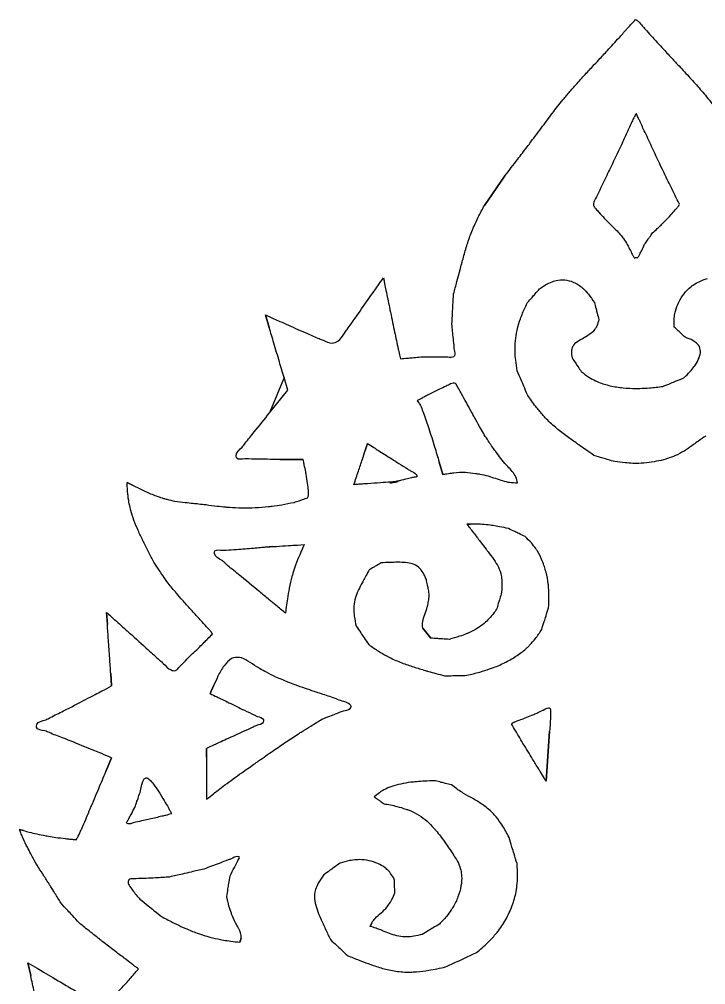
# Model space of a CAD drawing. Extents: x 0 to 195, y 4 to 248.
# Drawn here: x 43 to 103.7, y 163 to 248.5 of the extents above; entities that cross this region are included whole.
import ezdxf

# ---------------------------------------------------------------- set-up
doc = ezdxf.new("R2010")
doc.units = 0
doc.layers.add('layer_1', color=7, linetype='CONTINUOUS')

msp = doc.modelspace()

# ---------------------------------------------------------------- linework, layer by layer
at = {"layer": 'layer_1', "color": 1}
for points in [[(84.16096, 231.996306), (85.976665, 234.619045)], [(97.579421, 227.401734), (97.579481, 227.401703)], [(65.122376, 221.203453), (64.794357, 222.313064)], [(65.147112, 213.638202), (66.761057, 215.655662), (66.433425, 216.765272)], [(97.578651, 215.809128), (97.579348, 215.809196)], [(73.624018, 210.316517), (73.8261, 210.922629)], [(68.122864, 209.502661), (66.054962, 209.502661)], [(80.164885, 209.280888), (80.493098, 208.19505)], [(52.538789, 207.485517), (53.09363, 207.207938)], [(72.613869, 207.285944), (72.613869, 207.285944)], [(75.795828, 207.437458), (75.947469, 207.462491)], [(76.529166, 207.559573), (76.529166, 207.559623)], [(87.084407, 207.462542), (87.084407, 207.462542)], [(82.942863, 203.801058), (82.614393, 203.801058)], [(50.798844, 194.901931), (50.723028, 195.986483)], [(79.432245, 193.699391), (78.700075, 194.58315)], [(61.780153, 191.906495), (61.780153, 191.906495)], [(51.176983, 189.480403), (51.101485, 190.56463)], [(60.189269, 189.482037), (59.886245, 188.800295)], [(89.925326, 185.479324), (89.622307, 181.034765)], [(59.583155, 183.951701), (59.583155, 183.1685)], [(50.672584, 181.915151), (51.176983, 183.125642)], [(54.871966, 180.782246), (54.871966, 180.782246)], [(43.006454, 176.770878), (43.384914, 176.669995)], [(74.066252, 168.193185), (74.192704, 168.521395)], [(62.522059, 166.804319), (62.648512, 167.157847)], [(44.015249, 163.834215), (43.76305, 164.969205)]]:
    msp.add_lwpolyline(points, close=True, dxfattribs=at)
for points in [[(67.613639, 201.944578), (68.21975, 201.982771)], [(66.628804, 196.477431), (66.552988, 195.921885)]]:
    msp.add_lwpolyline(points, dxfattribs=at)
for points, knots in [([(95.055039, 245.71495), (95.397502, 246.089505), (95.956038, 246.700382), (96.584871, 247.40464), (96.972216, 247.831935), (97.203802, 248.118531), (97.408172, 248.284982), (97.542392, 248.494982), (97.643337, 248.401169), (97.728719, 248.342235), (97.9015, 248.171969), (98.114989, 247.913534), (98.475877, 247.511499), (98.73361, 247.218645), (98.898963, 247.030761)], [0, 0, 0, 0, 1.524158, 2.485813, 2.820664, 3.27171, 3.535694, 3.726313, 3.781068, 3.907765, 4.050871, 4.498738, 4.918381, 5.669493, 5.669493, 5.669493, 5.669493]), ([(98.898963, 247.030761), (99.270554, 246.625912), (99.910985, 245.928161), (100.658354, 245.120777), (101.360749, 244.364648), (102.105834, 243.569544), (103.047625, 242.534559), (103.738088, 241.727438), (104.349794, 240.965723), (104.979642, 240.164776), (105.501631, 239.462566), (105.802702, 239.057548)], [0, 0, 0, 0, 1.648587, 2.841312, 3.300578, 4.744682, 6.110241, 7.498381, 7.930136, 9.041004, 10.554913, 10.554913, 10.554913, 10.554913]), ([(92.987141, 243.495665), (93.242479, 243.769638), (93.676544, 244.235383), (94.365844, 244.975145), (94.799785, 245.440952), (95.055039, 245.71495)], [0, 0, 0, 0, 1.123535, 1.909969, 3.033386, 3.033386, 3.033386, 3.033386]), ([(85.976665, 234.619045), (86.354923, 235.109571), (87.014001, 235.964265), (87.776799, 236.966277), (88.513837, 237.938797), (89.291464, 238.981067), (90.265671, 240.274154), (90.990932, 241.202738), (91.615747, 241.952285), (92.195226, 242.632854), (92.705413, 243.188715), (92.987141, 243.495665)], [0, 0, 0, 0, 1.858291, 3.237886, 3.777945, 5.519051, 7.139004, 8.635086, 9.052927, 10.066418, 11.316222, 11.316222, 11.316222, 11.316222]), ([(100.055856, 234.875478), (99.690246, 235.649101), (99.103162, 236.891354), (98.449031, 238.312168), (98.090045, 239.074395), (97.897201, 239.538834), (97.738214, 239.775627), (97.616756, 240.191227), (97.516125, 240.006276), (97.419841, 239.855273), (97.347464, 239.695959), (97.302931, 239.597936)], [0, 0, 0, 0, 2.572445, 4.130734, 4.654663, 5.149635, 5.526899, 5.791961, 5.860561, 6.058193, 6.374271, 6.374271, 6.374271, 6.374271]), ([(97.302931, 239.597936), (97.240739, 239.461704), (97.101849, 239.157464), (96.806277, 238.509307), (96.572867, 237.997396), (96.416079, 237.653529)], [0, 0, 0, 0, 0.449268, 1.003333, 2.137107, 2.137107, 2.137107, 2.137107]), ([(96.416079, 237.653529), (96.04934, 236.880973), (95.462065, 235.643841), (94.799134, 234.259284), (94.33151, 233.307715), (94.060012, 232.712897), (93.724247, 232.105834), (93.904225, 231.833482), (94.08586, 231.627012), (94.353048, 231.319226), (94.596394, 231.052804), (94.749249, 230.885454)], [0, 0, 0, 0, 2.563424, 4.104932, 4.619825, 5.720462, 6.179626, 6.478703, 6.611431, 7.01448, 7.695298, 7.695298, 7.695298, 7.695298]), ([(101.419661, 232.097751), (101.251248, 232.440676), (100.964949, 233.023639), (100.510347, 233.949548), (100.224185, 234.532544), (100.055856, 234.875478)], [0, 0, 0, 0, 1.146145, 1.948414, 3.094468, 3.094468, 3.094468, 3.094468]), ([(81.437668, 224.179176), (81.535005, 224.537476), (81.707813, 225.17358), (81.908786, 225.92191), (82.114921, 226.692141), (82.346412, 227.56841), (82.682985, 228.709065), (82.988961, 229.571505), (83.312021, 230.319064), (83.647987, 231.050865), (83.975369, 231.654251), (84.16096, 231.996306)], [0, 0, 0, 0, 1.113857, 1.977477, 2.324535, 3.505884, 4.696294, 5.891965, 6.247618, 7.139306, 8.306434, 8.306434, 8.306434, 8.306434]), ([(99.045642, 229.57222), (99.182682, 229.695754), (99.435009, 229.923212), (99.726104, 230.204778), (100.050681, 230.52441), (100.415651, 230.902147), (100.84257, 231.366954), (101.132846, 231.686141), (101.296683, 231.894836), (101.382902, 231.986154), (101.410831, 232.070942), (101.419661, 232.097751)], [0, 0, 0, 0, 0.55346, 1.019064, 1.214778, 1.920118, 2.594022, 3.109755, 3.210844, 3.392681, 3.476757, 3.476757, 3.476757, 3.476757]), ([(94.749249, 230.885454), (94.86776, 230.766961), (95.069206, 230.565544), (95.389088, 230.245685), (95.590456, 230.044315), (95.708895, 229.925876)], [0, 0, 0, 0, 0.502761, 0.854601, 1.357096, 1.357096, 1.357096, 1.357096]), ([(95.708895, 229.925876), (95.837299, 229.802102), (96.069807, 229.577979), (96.309756, 229.279424), (96.558126, 228.946658), (96.800361, 228.54045), (97.066538, 228.03724), (97.2328, 227.699687), (97.335987, 227.511939), (97.383345, 227.427628), (97.426263, 227.361262), (97.447937, 227.327746)], [0, 0, 0, 0, 0.534467, 0.967788, 1.147009, 1.780051, 2.382957, 2.855417, 2.908347, 3.02568, 3.145393, 3.145393, 3.145393, 3.145393]), ([(98.33852, 228.562071), (98.425827, 228.686787), (98.574244, 228.8988), (98.809951, 229.235517), (98.958351, 229.447517), (99.045642, 229.57222)], [0, 0, 0, 0, 0.456717, 0.776398, 1.233055, 1.233055, 1.233055, 1.233055]), ([(97.579481, 227.401703), (97.617592, 227.385692), (97.691472, 227.354656), (97.795348, 227.453695), (97.852335, 227.566069), (97.953994, 227.758875), (98.115281, 228.085613), (98.252862, 228.379252), (98.33852, 228.562071)], [0, 0, 0, 0, 0.113364, 0.219761, 0.379436, 0.502915, 0.869823, 1.475102, 1.475102, 1.475102, 1.475102]), ([(97.447937, 227.327746), (97.478789, 227.345093), (97.521008, 227.36883), (97.564789, 227.393578), (97.577801, 227.40083), (97.579421, 227.401734)], [0, 0, 0, 0, 0.106183, 0.145305, 0.150872, 0.150872, 0.150872, 0.150872]), ([(73.872416, 223.674871), (74.04059, 223.91148), (74.326476, 224.313703), (74.780411, 224.952563), (75.066148, 225.354832), (75.234223, 225.591453)], [0, 0, 0, 0, 0.870861, 1.480413, 2.351129, 2.351129, 2.351129, 2.351129]), ([(75.234223, 225.591453), (75.255665, 225.472751), (75.313854, 225.150624), (75.401925, 224.722612), (75.568475, 223.898828), (75.820555, 222.682492), (76.157057, 221.077181), (76.406361, 219.885352), (76.578803, 219.113369), (76.651064, 218.757225), (76.724883, 218.506135), (76.747349, 218.42972)], [0, 0, 0, 0, 0.361862, 0.981994, 1.310839, 2.883243, 4.708469, 6.231609, 6.535738, 7.081799, 7.320685, 7.320685, 7.320685, 7.320685]), ([(89.041779, 224.622621), (89.267521, 224.7783), (89.656799, 225.046758), (90.168188, 225.2545), (90.676198, 225.412069), (91.282077, 225.446817), (92.054596, 225.249711), (92.593059, 224.928567), (93.017349, 224.5411), (93.436211, 224.100228), (93.723396, 223.664017), (93.890373, 223.410392)], [0, 0, 0, 0, 0.820022, 1.414073, 1.646363, 2.415101, 3.193979, 4.009522, 4.263194, 4.917624, 5.826677, 5.826677, 5.826677, 5.826677]), ([(100.964886, 221.238779), (100.949805, 221.458472), (100.922367, 221.858193), (100.994158, 222.330095), (101.105212, 222.850421), (101.349583, 223.455088), (101.803119, 224.186962), (102.259287, 224.682575), (102.72708, 225.015612), (103.199108, 225.301672), (103.643317, 225.448728), (103.894124, 225.531757)], [0, 0, 0, 0, 0.658524, 1.198158, 1.424181, 2.25469, 3.135294, 4.001157, 4.248332, 4.857424, 5.647301, 5.647301, 5.647301, 5.647301]), ([(81.286349, 221.506001), (81.305074, 221.835987), (81.33691, 222.396987), (81.38735, 223.288045), (81.419031, 223.849119), (81.437668, 224.179176)], [0, 0, 0, 0, 0.991551, 1.685705, 2.677454, 2.677454, 2.677454, 2.677454]), ([(87.981063, 223.410392), (88.112049, 223.560045), (88.334717, 223.814447), (88.688289, 224.218523), (88.91086, 224.472959), (89.041779, 224.622621)], [0, 0, 0, 0, 0.596642, 1.014252, 1.610781, 1.610781, 1.610781, 1.610781]), ([(64.794357, 222.313064), (65.043438, 222.20096), (65.46687, 222.010386), (66.139416, 221.707944), (67.125709, 221.262735), (68.281556, 220.753362), (69.309837, 220.302858), (70.028344, 220.018906), (70.58075, 219.718336), (71.360699, 220.002118), (71.676176, 220.570344), (72.180212, 221.248137), (72.87482, 222.245315), (73.489913, 223.126744), (73.872416, 223.674871)], [0, 0, 0, 0, 0.819428, 1.393006, 2.212374, 4.064969, 5.188415, 5.56655, 6.403622, 6.945243, 7.859804, 8.271395, 9.491388, 11.497705, 11.497705, 11.497705, 11.497705]), ([(87.071862, 217.349506), (87.018369, 217.668654), (86.92485, 218.226598), (86.880829, 218.886709), (86.860703, 219.537851), (86.913109, 220.249905), (87.083554, 221.136965), (87.276268, 221.778957), (87.475515, 222.307008), (87.672207, 222.793512), (87.870819, 223.1902), (87.981063, 223.410392)], [0, 0, 0, 0, 0.970155, 1.696051, 1.982392, 2.924376, 3.829642, 4.688221, 4.930983, 5.522879, 6.261314, 6.261314, 6.261314, 6.261314]), ([(93.890373, 223.410392), (93.940269, 223.223308), (94.02509, 222.90527), (94.159811, 222.400163), (94.244638, 222.082142), (94.294535, 221.895073)], [0, 0, 0, 0, 0.58087, 0.987464, 1.568291, 1.568291, 1.568291, 1.568291]), ([(78.361358, 218.581036), (78.809443, 218.594869), (79.526336, 218.617001), (80.3342, 218.605639), (80.879952, 218.618748), (81.241321, 218.50043), (81.654387, 218.76179), (81.50595, 219.139619), (81.481243, 219.623655), (81.388042, 220.396827), (81.325651, 221.077331), (81.286349, 221.506001)], [0, 0, 0, 0, 1.345036, 2.151924, 2.420944, 2.986308, 3.218808, 3.706785, 3.955625, 4.716894, 6.012723, 6.012723, 6.012723, 6.012723]), ([(94.294535, 221.895073), (94.241622, 221.696418), (94.14837, 221.346322), (93.904195, 220.993671), (93.604488, 220.653829), (93.134807, 220.37175), (92.546711, 220.055825), (92.114605, 219.761286), (91.928859, 219.410272), (91.820821, 219.032693), (91.883484, 218.704937), (91.920519, 218.511231)], [0, 0, 0, 0, 0.611743, 1.078097, 1.269474, 1.969173, 2.687199, 3.306715, 3.468726, 3.871959, 4.454642, 4.454642, 4.454642, 4.454642]), ([(66.433425, 216.765272), (66.295792, 217.231008), (65.996247, 218.244638), (65.559294, 219.724051), (65.259925, 220.737713), (65.122376, 221.203453)], [0, 0, 0, 0, 1.456941, 3.170892, 4.627775, 4.627775, 4.627775, 4.627775]), ([(101.924588, 220.329572), (101.806058, 220.441815), (101.604573, 220.632612), (101.284672, 220.935681), (101.083319, 221.126526), (100.964886, 221.238779)], [0, 0, 0, 0, 0.489724, 0.832465, 1.322001, 1.322001, 1.322001, 1.322001]), ([(101.823584, 216.743388), (102.005009, 216.922141), (102.319544, 217.232043), (102.640489, 217.634692), (102.928607, 218.032148), (103.171882, 218.47902), (103.326423, 219.082824), (103.202209, 219.539163), (102.925282, 219.824074), (102.547863, 220.105559), (102.161255, 220.244511), (101.924588, 220.329572)], [0, 0, 0, 0, 0.763345, 1.323405, 1.541954, 2.236069, 2.838631, 3.376781, 3.549525, 4.024554, 4.77434, 4.77434, 4.77434, 4.77434]), ([(76.747349, 218.42972), (76.946603, 218.448357), (77.285342, 218.48004), (77.823345, 218.530479), (78.162091, 218.562311), (78.361358, 218.581036)], [0, 0, 0, 0, 0.600371, 1.020653, 1.621087, 1.621087, 1.621087, 1.621087]), ([(91.920519, 218.511231), (92.020297, 218.361573), (92.189921, 218.107154), (92.459297, 217.703055), (92.628888, 217.448609), (92.728648, 217.298934)], [0, 0, 0, 0, 0.53961, 0.917341, 1.456961, 1.456961, 1.456961, 1.456961]), ([(87.981063, 215.228008), (87.868818, 215.489929), (87.678002, 215.935191), (87.374935, 216.642357), (87.18411, 217.0876), (87.071862, 217.349506)], [0, 0, 0, 0, 0.854878, 1.453279, 2.308117, 2.308117, 2.308117, 2.308117]), ([(92.728648, 217.298934), (92.946361, 217.127875), (93.345196, 216.814507), (93.883048, 216.537116), (94.506006, 216.253261), (95.317323, 216.020246), (96.427698, 215.831533), (97.195676, 215.809128), (97.577522, 215.809128), (97.577992, 215.809128), (97.578403, 215.809128), (97.578651, 215.809128)], [0, 0, 0, 0, 0.828648, 1.518025, 1.808233, 2.882206, 4.035889, 5.180757, 5.180935, 5.181426, 5.182168, 5.182168, 5.182168, 5.182168]), ([(82.563963, 214.559087), (82.423052, 214.810701), (82.197588, 215.213295), (81.949125, 215.674156), (81.770672, 215.973364), (81.681693, 216.248264), (81.299374, 216.311904), (81.04708, 216.126819), (80.649021, 215.949677), (80.070097, 215.66472), (79.553337, 215.419482), (79.230363, 215.266209)], [0, 0, 0, 0, 0.86668, 1.386731, 1.560094, 1.928253, 2.149097, 2.603777, 2.818398, 3.462255, 4.535341, 4.535341, 4.535341, 4.535341]), ([(99.954671, 215.985701), (100.18536, 216.079195), (100.577568, 216.238151), (101.200538, 216.490713), (101.592813, 216.6498), (101.823583, 216.743388)], [0, 0, 0, 0, 0.746745, 1.269583, 2.016661, 2.016661, 2.016661, 2.016661]), ([(97.579348, 215.809196), (97.579557, 215.809178), (97.579974, 215.809142), (97.580539, 215.80913), (97.692504, 215.808747), (98.092028, 215.808568), (98.886212, 215.844851), (99.563146, 215.934088), (99.954671, 215.985701)], [0, 0, 0, 0, 0.000629, 0.001256, 0.001695, 0.336547, 1.199806, 2.384031, 2.384031, 2.384031, 2.384031]), ([(79.230363, 215.266209), (79.105617, 215.197591), (78.893563, 215.080949), (78.556784, 214.895746), (78.344745, 214.77917), (78.220024, 214.710601)], [0, 0, 0, 0, 0.427117, 0.726051, 1.153033, 1.153033, 1.153033, 1.153033]), ([(78.220024, 214.710601), (78.294954, 214.619415), (78.491784, 214.379883), (78.630509, 213.988409), (78.918732, 213.272408), (79.267691, 212.17985), (79.72648, 210.73143), (80.027009, 209.737077), (80.164885, 209.280888)], [0, 0, 0, 0, 0.352127, 0.92499, 1.227442, 2.672237, 4.358654, 5.788188, 5.788188, 5.788188, 5.788188]), ([(83.725623, 212.437654), (83.582251, 212.699563), (83.338512, 213.144819), (82.951292, 213.851964), (82.70742, 214.297186), (82.563963, 214.559087)], [0, 0, 0, 0, 0.895751, 1.522812, 2.418664, 2.418664, 2.418664, 2.418664]), ([(93.83987, 209.874698), (93.599877, 210.045577), (93.161307, 210.357847), (92.639005, 210.727623), (92.05632, 211.139458), (91.349104, 211.637683), (90.4222, 212.359673), (89.735733, 212.991657), (89.171384, 213.625259), (88.625405, 214.281563), (88.21505, 214.884315), (87.981063, 215.228008)], [0, 0, 0, 0, 0.883837, 1.615149, 1.919832, 3.024471, 4.209972, 5.443331, 5.815559, 6.755158, 8.001722, 8.001722, 8.001722, 8.001722]), ([(66.054962, 209.502661), (65.484039, 209.520611), (64.570564, 209.54933), (63.513493, 209.547486), (62.857703, 209.607136), (62.253588, 209.427094), (62.130513, 210.15147), (62.659472, 210.481756), (63.156986, 211.180191), (63.992527, 212.176658), (64.703046, 213.076075), (65.147112, 213.638202)], [0, 0, 0, 0, 1.723492, 2.757584, 3.102281, 3.802328, 4.076822, 4.963213, 5.393799, 6.685503, 8.838242, 8.838242, 8.838242, 8.838242]), ([(87.084407, 207.462542), (87.047997, 207.635961), (86.929968, 208.19813), (86.115363, 208.953133), (85.496769, 209.759572), (84.903692, 210.5612), (84.359506, 211.347015), (83.952545, 212.047219), (83.725623, 212.437654)], [0, 0, 0, 0, 0.524116, 1.699019, 3.174445, 3.612604, 4.686926, 6.041011, 6.041011, 6.041011, 6.041011]), ([(103.742935, 211.591648), (103.530926, 211.441988), (103.170507, 211.187565), (102.598062, 210.783488), (102.237623, 210.529075), (102.025598, 210.379418)], [0, 0, 0, 0, 0.778532, 1.323516, 2.102081, 2.102081, 2.102081, 2.102081]), ([(72.613869, 207.285944), (72.746041, 207.682539), (72.995424, 208.430836), (73.332147, 209.441025), (73.536706, 210.054616), (73.624018, 210.316517)], [0, 0, 0, 0, 1.254118, 2.366277, 3.194491, 3.194491, 3.194491, 3.194491]), ([(73.8261, 210.922629), (74.013135, 210.804121), (74.331093, 210.602658), (74.836145, 210.282661), (75.575197, 209.815733), (76.43527, 209.264457), (77.193373, 208.798), (77.703707, 208.453244), (78.014724, 208.347821), (78.29853, 207.969803), (77.971612, 207.957705), (77.714742, 207.883584), (77.267471, 207.787319), (76.78802, 207.670421), (76.368305, 207.572104), (76.082196, 207.504729), (75.901898, 207.462375), (75.795828, 207.437458)], [0, 0, 0, 0, 0.664269, 1.129255, 1.793516, 3.288065, 4.184863, 4.483816, 5.103523, 5.276492, 5.564488, 5.711547, 6.152614, 6.887527, 7.214174, 7.442894, 7.76973, 7.76973, 7.76973, 7.76973]), ([(102.025598, 210.379418), (101.767981, 210.224034), (101.288886, 209.935064), (100.661907, 209.695867), (100.050894, 209.490277), (99.380005, 209.335922), (98.501486, 209.213403), (97.797544, 209.148519), (97.161103, 209.179173), (96.533852, 209.216957), (96.002767, 209.285475), (95.702274, 209.324243)], [0, 0, 0, 0, 0.900683, 1.675012, 2.006015, 2.834996, 3.733948, 4.668549, 4.947357, 5.644603, 6.553212, 6.553212, 6.553212, 6.553212]), ([(68.526382, 206.123711), (68.549913, 206.21098), (68.602293, 206.405242), (68.58901, 206.662158), (68.568219, 207.067184), (68.483075, 207.62791), (68.35988, 208.349484), (68.259757, 208.875024), (68.190269, 209.211233), (68.162362, 209.363976), (68.131887, 209.470977), (68.122864, 209.502661)], [0, 0, 0, 0, 0.269683, 0.600319, 0.763099, 1.48803, 2.297098, 2.96084, 3.092369, 3.32723, 3.426032, 3.426032, 3.426032, 3.426032]), ([(95.702274, 209.324243), (95.512364, 209.38035), (95.1615, 209.48401), (94.5407, 209.667501), (94.109812, 209.794891), (93.83987, 209.874698)], [0, 0, 0, 0, 0.594075, 1.097569, 1.942048, 1.942048, 1.942048, 1.942048]), ([(80.493098, 208.19505), (80.611567, 208.213836), (80.812962, 208.245774), (81.133002, 208.295189), (81.669833, 208.390001), (82.43557, 208.404177), (83.201209, 208.317991), (84.099144, 208.162588), (85.104463, 207.890359), (86.186911, 207.468733), (86.852712, 207.46414), (87.084407, 207.462542)], [0, 0, 0, 0, 0.359843, 0.611726, 0.97155, 1.994493, 2.892875, 3.281241, 4.726692, 6.021643, 6.712793, 6.712793, 6.712793, 6.712793]), ([(54.909007, 200.4246), (54.750538, 200.729546), (54.472144, 201.265265), (54.156313, 201.897551), (53.845681, 202.528263), (53.517412, 203.222618), (53.14389, 204.118717), (52.91588, 204.800263), (52.776282, 205.387575), (52.666042, 205.939994), (52.596308, 206.513169), (52.572877, 206.947519), (52.555637, 207.216504), (52.545029, 207.385882), (52.538789, 207.485517)], [0, 0, 0, 0, 1.030976, 1.811183, 2.12025, 3.140188, 4.114628, 5.031965, 5.29136, 5.925339, 6.721117, 7.020595, 7.230234, 7.529726, 7.529726, 7.529726, 7.529726]), ([(53.09363, 207.207938), (53.331399, 207.089768), (53.876075, 206.819068), (54.760866, 206.42431), (55.515816, 206.138046), (56.200541, 205.954653), (56.835543, 205.8079), (57.381835, 205.751367), (57.683063, 205.720195)], [0, 0, 0, 0, 0.796445, 1.824472, 2.906616, 3.212515, 3.950877, 4.858456, 4.858456, 4.858456, 4.858456]), ([(76.529166, 207.559623), (76.49541, 207.557283), (76.427899, 207.552602), (76.326635, 207.545512), (76.140222, 207.532412), (75.690313, 207.501042), (74.88781, 207.444878), (74.055558, 207.38664), (73.416499, 207.341934), (73.01517, 207.313911), (72.762495, 207.296302), (72.613869, 207.285944)], [0, 0, 0, 0, 0.101509, 0.203022, 0.304536, 0.662126, 1.556026, 2.717934, 3.164986, 3.47789, 3.924851, 3.924851, 3.924851, 3.924851]), ([(75.947469, 207.462491), (75.998076, 207.470984), (76.115256, 207.49065), (76.309167, 207.522935), (76.45246, 207.546798), (76.529166, 207.559573)], [0, 0, 0, 0, 0.153944, 0.356456, 0.589742, 0.589742, 0.589742, 0.589742]), ([(67.315891, 205.720195), (67.465342, 205.77001), (67.719405, 205.854695), (68.122901, 205.9892), (68.376946, 206.073892), (68.526382, 206.123711)], [0, 0, 0, 0, 0.472604, 0.803413, 1.275975, 1.275975, 1.275975, 1.275975]), ([(57.683063, 205.720195), (57.913487, 205.695287), (58.305183, 205.652946), (58.927231, 205.585693), (59.318854, 205.543344), (59.549206, 205.518434)], [0, 0, 0, 0, 0.695299, 1.181933, 1.877019, 1.877019, 1.877019, 1.877019]), ([(59.549206, 205.518434), (59.867326, 205.473714), (60.441067, 205.393061), (61.123382, 205.328512), (61.858514, 205.268628), (62.726005, 205.232745), (63.879223, 205.244737), (64.772237, 205.305841), (65.557212, 205.40442), (66.316866, 205.514504), (66.956077, 205.646112), (67.315891, 205.720195)], [0, 0, 0, 0, 0.963613, 1.737909, 2.055591, 3.17633, 4.340927, 5.514304, 5.858734, 6.714307, 7.816133, 7.816133, 7.816133, 7.816133]), ([(82.614393, 203.801058), (82.695495, 203.695019), (82.833348, 203.514777), (83.052232, 203.228557), (83.392383, 202.783965), (83.821338, 202.22154), (84.225091, 201.690938), (84.601966, 201.194318), (84.992874, 200.680547), (85.418435, 199.994795), (85.624991, 199.429585), (85.696483, 198.903397), (85.73211, 198.344881), (85.676875, 197.866987), (85.644706, 197.588664)], [0, 0, 0, 0, 0.400496, 0.680746, 1.080966, 2.079864, 2.802767, 3.081178, 3.95024, 4.738641, 5.496795, 5.729346, 6.330724, 7.169409, 7.169409, 7.169409, 7.169409]), ([(86.301389, 203.396961), (86.034972, 203.455607), (85.574485, 203.556973), (85.03372, 203.648713), (84.524188, 203.725343), (84.010071, 203.773883), (83.428383, 203.799618), (83.085937, 203.800634), (82.942863, 203.801058)], [0, 0, 0, 0, 0.818255, 1.41431, 1.645011, 2.36398, 2.962061, 3.391253, 3.391253, 3.391253, 3.391253]), ([(87.766072, 202.689904), (87.585269, 202.777197), (87.277893, 202.925601), (86.789665, 203.161287), (86.482237, 203.309672), (86.301389, 203.396961)], [0, 0, 0, 0, 0.602318, 1.023981, 1.626415, 1.626415, 1.626415, 1.626415]), ([(89.837078, 196.376435), (89.856817, 196.716849), (89.891745, 197.31919), (89.855398, 198.027342), (89.792214, 198.748254), (89.636795, 199.545302), (89.31609, 200.521467), (88.984825, 201.208892), (88.63706, 201.72746), (88.300403, 202.181437), (87.95589, 202.509275), (87.766072, 202.689904)], [0, 0, 0, 0, 1.022143, 1.808621, 2.124241, 3.193139, 4.234387, 5.202111, 5.468076, 6.107447, 6.891982, 6.891982, 6.891982, 6.891982]), ([(64.280363, 197.790733), (63.661026, 198.309537), (62.676284, 199.134432), (61.52494, 200.043353), (60.871667, 200.682904), (60.208161, 200.918103), (60.328416, 201.626617), (60.898574, 201.442918), (61.500789, 201.524591), (62.431158, 201.562063), (63.230202, 201.634684), (63.724628, 201.679619)], [0, 0, 0, 0, 2.432705, 3.867982, 4.339049, 5.258948, 5.488282, 6.165928, 6.480772, 7.403288, 8.900629, 8.900629, 8.900629, 8.900629]), ([(63.724628, 201.679619), (63.936668, 201.698288), (64.297133, 201.730024), (64.86962, 201.780549), (65.230064, 201.812438), (65.442088, 201.831195)], [0, 0, 0, 0, 0.638581, 1.085579, 1.724136, 1.724136, 1.724136, 1.724136]), ([(64.58339, 201.755255), (64.979954, 201.780079), (65.728159, 201.826915), (66.738245, 201.889974), (67.351765, 201.928243), (67.613639, 201.944578)], [0, 0, 0, 0, 1.192021, 2.249008, 3.036157, 3.036157, 3.036157, 3.036157]), ([(68.21975, 201.982771), (68.214762, 201.971546), (68.174852, 201.881744), (68.040603, 201.578463), (67.774067, 200.993757), (67.474507, 200.240375), (67.263005, 199.594487), (67.062255, 198.918465), (66.894399, 198.165986), (66.738595, 197.27079), (66.661877, 196.716418), (66.628804, 196.477431)], [0, 0, 0, 0, 0.036852, 0.294813, 0.994994, 1.964557, 2.725043, 3.033162, 4.079939, 5.035049, 5.758794, 5.758794, 5.758794, 5.758794]), ([(56.169934, 198.558459), (56.01431, 198.788813), (55.749729, 199.180447), (55.32942, 199.802494), (55.064723, 200.194179), (54.909007, 200.4246)], [0, 0, 0, 0, 0.833989, 1.417893, 2.252203, 2.252203, 2.252203, 2.252203]), ([(75.03833, 200.366326), (74.907407, 200.291501), (74.684819, 200.164287), (74.331225, 199.962271), (74.108545, 199.835093), (73.977547, 199.760277)], [0, 0, 0, 0, 0.45239, 0.769128, 1.221702, 1.221702, 1.221702, 1.221702]), ([(79.028283, 198.90196), (78.939543, 199.106181), (78.788991, 199.452652), (78.516694, 199.796739), (78.227873, 200.087946), (77.798083, 200.301067), (77.170353, 200.407424), (76.660917, 200.419073), (76.183135, 200.414144), (75.694563, 200.403114), (75.277069, 200.37971), (75.03833, 200.366326)], [0, 0, 0, 0, 0.664889, 1.12802, 1.305903, 1.893075, 2.522313, 3.207443, 3.418868, 3.955944, 4.673242, 4.673242, 4.673242, 4.673242]), ([(73.977547, 199.760277), (73.878046, 199.577691), (73.699454, 199.24997), (73.489276, 198.862718), (73.266284, 198.451358), (73.006076, 197.969565), (72.72644, 197.284592), (72.611156, 196.704545), (72.607871, 196.15151), (72.642618, 195.555966), (72.751874, 195.053754), (72.815756, 194.760106)], [0, 0, 0, 0, 0.623816, 1.119677, 1.321804, 2.027637, 2.761329, 3.535361, 3.780467, 4.419734, 5.319786, 5.319786, 5.319786, 5.319786]), ([(60.103719, 194.069836), (60.069815, 194.121626), (59.980651, 194.257826), (59.835849, 194.418387), (59.565602, 194.729781), (59.120116, 195.21024), (58.45322, 195.938645), (57.885735, 196.56548), (57.362213, 197.161874), (56.84606, 197.755858), (56.414138, 198.268574), (56.169934, 198.558459)], [0, 0, 0, 0, 0.185504, 0.487844, 0.646713, 1.422914, 2.452699, 3.609842, 3.959348, 4.833421, 5.970513, 5.970513, 5.970513, 5.970513]), ([(79.280739, 197.63923), (79.249614, 197.795067), (79.196691, 198.060032), (79.112539, 198.480942), (79.059492, 198.746011), (79.028283, 198.90196)], [0, 0, 0, 0, 0.476744, 0.810597, 1.287719, 1.287719, 1.287719, 1.287719]), ([(66.552988, 195.921885), (66.272388, 196.152548), (65.795358, 196.544681), (65.037816, 197.16763), (64.560904, 197.559951), (64.280363, 197.790733)], [0, 0, 0, 0, 1.089715, 1.852546, 2.942349, 2.942349, 2.942349, 2.942349]), ([(78.700075, 194.58315), (78.691429, 194.778117), (78.672835, 195.197356), (78.895724, 195.810756), (79.066464, 196.292541), (79.171765, 196.722372), (79.251336, 197.116188), (79.270311, 197.453722), (79.280739, 197.63923)], [0, 0, 0, 0, 0.580128, 1.247453, 1.928261, 2.118197, 2.574358, 3.130984, 3.130984, 3.130984, 3.130984]), ([(85.644706, 197.588664), (85.594808, 197.426536), (85.509981, 197.150916), (85.375303, 196.713148), (85.290537, 196.437504), (85.240674, 196.27536)], [0, 0, 0, 0, 0.5089, 0.865134, 1.374049, 1.374049, 1.374049, 1.374049]), ([(50.723028, 195.986483), (50.972105, 195.762315), (51.395535, 195.381228), (52.068131, 194.776073), (53.048937, 193.891971), (54.192873, 192.87219), (55.18312, 191.961436), (55.867294, 191.378592), (56.226583, 190.912159), (56.909968, 190.751023), (57.15516, 191.162583), (57.54259, 191.531204), (58.107498, 192.110916), (58.622069, 192.602534), (58.943673, 192.909792)], [0, 0, 0, 0, 1.005294, 1.709, 2.714294, 4.966651, 6.30662, 6.749808, 7.662613, 8.041012, 8.608539, 8.876055, 9.678439, 11.015716, 11.015716, 11.015716, 11.015716]), ([(85.240674, 196.27536), (85.148949, 196.141634), (84.980658, 195.896282), (84.750905, 195.62632), (84.482525, 195.327131), (84.114049, 194.98042), (83.534845, 194.555961), (83.010722, 194.272031), (82.472352, 194.049091), (81.880079, 193.828214), (81.354902, 193.683082), (81.048636, 193.598446)], [0, 0, 0, 0, 0.486139, 0.891938, 1.062166, 1.691986, 2.405182, 3.211451, 3.472231, 4.153231, 5.105983, 5.105983, 5.105983, 5.105983]), ([(89.230896, 194.457081), (89.30575, 194.694045), (89.432999, 195.096875), (89.63506, 195.73666), (89.762257, 196.139484), (89.837078, 196.376435)], [0, 0, 0, 0, 0.745515, 1.267353, 2.012803, 2.012803, 2.012803, 2.012803]), ([(51.101485, 190.56463), (51.069685, 191.019819), (51.000475, 192.010465), (50.899593, 193.456232), (50.830561, 194.446813), (50.798844, 194.901931)], [0, 0, 0, 0, 1.368896, 2.979182, 4.347847, 4.347847, 4.347847, 4.347847]), ([(58.943673, 192.909792), (59.086924, 193.052972), (59.33045, 193.296378), (59.717132, 193.683059), (59.960539, 193.926585), (60.103719, 194.069836)], [0, 0, 0, 0, 0.607611, 1.032939, 1.640551, 1.640551, 1.640551, 1.640551]), ([(72.815756, 194.760106), (72.952946, 194.560567), (73.18617, 194.221348), (73.556578, 193.682573), (73.789794, 193.343336), (73.926981, 193.143783)], [0, 0, 0, 0, 0.726451, 1.234977, 1.961459, 1.961459, 1.961459, 1.961459]), ([(82.614402, 190.416554), (82.998481, 190.507185), (83.67578, 190.667007), (84.452982, 190.916788), (85.229749, 191.189585), (86.066132, 191.559731), (87.070752, 192.14559), (87.759177, 192.675453), (88.272088, 193.194433), (88.731504, 193.703295), (89.051939, 194.186963), (89.230896, 194.457081)], [0, 0, 0, 0, 1.183389, 2.086834, 2.447194, 3.65328, 4.823071, 5.93099, 6.244501, 7.011849, 7.98246, 7.98246, 7.98246, 7.98246]), ([(73.926981, 193.143783), (74.212234, 192.94083), (74.720538, 192.57918), (75.358025, 192.213407), (76.033281, 191.853013), (76.83613, 191.513988), (77.887427, 191.151784), (78.680116, 190.916373), (79.330996, 190.729881), (79.902779, 190.567652), (80.383679, 190.436981), (80.644479, 190.366115)], [0, 0, 0, 0, 1.049581, 1.870294, 2.202517, 3.345621, 4.478777, 5.53777, 5.825787, 6.510022, 7.320788, 7.320788, 7.320788, 7.320788]), ([(81.048636, 193.598446), (80.849095, 193.610918), (80.509868, 193.63212), (79.971071, 193.665769), (79.631813, 193.686938), (79.432245, 193.699391)], [0, 0, 0, 0, 0.599789, 1.01967, 1.61954, 1.61954, 1.61954, 1.61954]), ([(61.780153, 191.906495), (61.550526, 191.702317), (61.049671, 191.25697), (60.598316, 190.373699), (60.318916, 189.764648), (60.189269, 189.482037)], [0, 0, 0, 0, 0.914661, 1.995023, 2.930333, 2.930333, 2.930333, 2.930333]), ([(65.69422, 190.265043), (65.421393, 190.40048), (64.938381, 190.640258), (64.389428, 190.955007), (63.840295, 191.286369), (63.285739, 191.652483), (62.531547, 192.092899), (62.018755, 191.965687), (61.780153, 191.906495)], [0, 0, 0, 0, 0.913396, 1.617075, 1.899068, 2.83358, 3.651748, 4.363724, 4.363724, 4.363724, 4.363724]), ([(67.411559, 189.557856), (67.199566, 189.645182), (66.839168, 189.793639), (66.266721, 190.029368), (65.906261, 190.177754), (65.69422, 190.265043)], [0, 0, 0, 0, 0.687824, 1.169333, 1.857247, 1.857247, 1.857247, 1.857247]), ([(80.644479, 190.366115), (80.887724, 190.372282), (81.30121, 190.382766), (81.95785, 190.399579), (82.371246, 190.410267), (82.614402, 190.416554)], [0, 0, 0, 0, 0.729968, 1.240856, 1.970568, 1.970568, 1.970568, 1.970568]), ([(51.176983, 183.125642), (50.884326, 183.2439), (50.386781, 183.44495), (49.596954, 183.764575), (48.441069, 184.229429), (47.121776, 184.781379), (45.90011, 185.222602), (45.189853, 185.571798), (44.45202, 185.578232), (44.566426, 186.339764), (45.242347, 186.382664), (45.988035, 186.821251), (47.188374, 187.3863), (48.496698, 188.08378), (49.630412, 188.673266), (50.40357, 189.076922), (50.890533, 189.330965), (51.176983, 189.480403)], [0, 0, 0, 0, 0.946872, 1.609773, 2.556905, 4.678861, 5.941421, 6.359063, 7.186204, 7.431884, 8.335501, 8.774486, 10.088083, 12.271406, 13.240616, 13.91907, 14.888301, 14.888301, 14.888301, 14.888301]), ([(71.704862, 187.285298), (71.906663, 187.304945), (72.179892, 187.331545), (72.407297, 187.618628), (72.230384, 187.933221), (71.550893, 188.118134), (70.615883, 188.511687), (69.722384, 188.778919), (68.94921, 189.034923), (68.274273, 189.258762), (67.713106, 189.453313), (67.411559, 189.557856)], [0, 0, 0, 0, 0.597044, 0.808366, 0.900846, 1.608995, 2.757652, 4.02827, 4.3788, 5.203195, 6.160723, 6.160723, 6.160723, 6.160723]), ([(59.886245, 188.800295), (60.092082, 188.700532), (60.441985, 188.530944), (60.997385, 188.261415), (61.811618, 187.868246), (62.746404, 187.40205), (63.605957, 187.014716), (64.124729, 186.717904), (64.644027, 186.662265), (64.601331, 186.077018), (64.083351, 186.036685), (63.525688, 185.736169), (62.618477, 185.350969), (61.625147, 184.88349), (60.761778, 184.490455), (60.172644, 184.220947), (59.801494, 184.051426), (59.583155, 183.951701)], [0, 0, 0, 0, 0.686183, 1.166443, 1.852432, 3.395817, 4.322029, 4.630822, 5.260175, 5.470116, 6.132655, 6.456659, 7.428564, 9.04821, 9.768049, 10.27202, 10.992096, 10.992096, 10.992096, 10.992096]), ([(69.785508, 186.52767), (70.022491, 186.621142), (70.425362, 186.780044), (71.065147, 187.032587), (71.467931, 187.191702), (71.704862, 187.285298)], [0, 0, 0, 0, 0.764254, 1.299228, 2.063473, 2.063473, 2.063473, 2.063473]), ([(86.553854, 186.123511), (86.579074, 186.147691), (86.643916, 186.209862), (86.755199, 186.254673), (86.958123, 186.346181), (87.292845, 186.465374), (87.793111, 186.651103), (88.220438, 186.816567), (88.612491, 186.98606), (89.010755, 187.166587), (89.40778, 187.355261), (90.015062, 187.678747), (90.013089, 186.524942), (89.963002, 185.928196), (89.925326, 185.479324)], [0, 0, 0, 0, 0.104105, 0.267668, 0.353525, 0.773503, 1.33091, 1.956403, 2.145085, 2.616818, 3.230528, 3.643259, 4.15571, 5.711255, 5.711255, 5.711255, 5.711255]), ([(61.199546, 180.719308), (61.69613, 181.07514), (62.550055, 181.68703), (63.544525, 182.39236), (64.468505, 183.04498), (65.420108, 183.709134), (66.597546, 184.510522), (67.45384, 185.073749), (68.179322, 185.535938), (68.867148, 185.969371), (69.456287, 186.327527), (69.785508, 186.52767)], [0, 0, 0, 0, 1.83273, 3.151564, 3.657601, 5.226384, 6.632848, 7.93035, 8.30092, 9.213445, 10.369276, 10.369276, 10.369276, 10.369276]), ([(87.576884, 184.393486), (87.450608, 184.607041), (87.235924, 184.970107), (86.894914, 185.546782), (86.680177, 185.909899), (86.553854, 186.123511)], [0, 0, 0, 0, 0.744289, 1.265366, 2.00987, 2.00987, 2.00987, 2.00987]), ([(89.622307, 181.034765), (89.615995, 181.045132), (89.565497, 181.128072), (89.395058, 181.407989), (89.174185, 181.770893), (88.8268, 182.340981), (88.315418, 183.18063), (87.860929, 183.927013), (87.576884, 184.393486)], [0, 0, 0, 0, 0.036414, 0.29131, 0.98317, 1.310919, 2.294079, 3.932526, 3.932526, 3.932526, 3.932526]), ([(59.583155, 183.1685), (59.583155, 182.840565), (59.583155, 182.130446), (59.583155, 181.103571), (59.583155, 180.342587), (59.583155, 179.854981), (59.583155, 179.644548), (59.583155, 179.496158), (59.583155, 179.456575)], [0, 0, 0, 0, 0.983804, 2.130358, 3.080625, 3.266756, 3.593176, 3.711925, 3.711925, 3.711925, 3.711925]), ([(48.049847, 175.863028), (48.108914, 175.966901), (48.273749, 176.256775), (48.449611, 176.66933), (48.809501, 177.473262), (49.319878, 178.686049), (49.999833, 180.300197), (50.460874, 181.406938), (50.672584, 181.915151)], [0, 0, 0, 0, 0.35828, 0.999839, 1.343163, 3.001288, 4.946415, 6.598036, 6.598036, 6.598036, 6.598036]), ([(53.735369, 180.188758), (53.767473, 180.381146), (53.818342, 180.685994), (53.93354, 181.016063), (54.025577, 181.230594), (54.234852, 181.407722), (54.591837, 181.147987), (54.761999, 180.92582), (54.871966, 180.782246)], [0, 0, 0, 0, 0.584735, 0.926544, 1.039505, 1.294419, 1.60312, 2.16706, 2.16706, 2.16706, 2.16706]), ([(54.871966, 180.782246), (55.031097, 180.556911), (55.364232, 180.085179), (55.794691, 179.378616), (56.103421, 178.860599), (56.292791, 178.511549), (56.394516, 178.3363), (56.444796, 178.194405), (56.462914, 178.143274)], [0, 0, 0, 0, 0.827329, 1.731988, 2.481264, 2.635527, 2.923988, 3.086488, 3.086488, 3.086488, 3.086488]), ([(59.583155, 179.456575), (59.782711, 179.612451), (60.121962, 179.877444), (60.660759, 180.298355), (60.999994, 180.563398), (61.199546, 180.719308)], [0, 0, 0, 0, 0.759659, 1.291438, 2.051149, 2.051149, 2.051149, 2.051149]), ([(79.824048, 181.072512), (79.506213, 181.067067), (78.950569, 181.057548), (78.302734, 181.01136), (77.669422, 180.953761), (76.996143, 180.854257), (76.182651, 180.658086), (75.616348, 180.453081), (75.19445, 180.229357), (74.832182, 180.015257), (74.565416, 179.784377), (74.41978, 179.658333)], [0, 0, 0, 0, 0.953465, 1.666857, 1.947709, 2.86132, 3.705104, 4.456405, 4.658109, 5.137677, 5.714262, 5.714262, 5.714262, 5.714262]), ([(81.238292, 180.718983), (81.063692, 180.762594), (80.766868, 180.836734), (80.295454, 180.954576), (79.998644, 181.028832), (79.824048, 181.072512)], [0, 0, 0, 0, 0.539891, 0.917829, 1.457761, 1.457761, 1.457761, 1.457761]), ([(86.33947, 176.072412), (86.150232, 176.437695), (85.822421, 177.070462), (85.325603, 177.737246), (84.80768, 178.349583), (84.137956, 178.901549), (83.239547, 179.458261), (82.574548, 179.813159), (82.082681, 180.113226), (81.693613, 180.360547), (81.394371, 180.596115), (81.238292, 180.718983)], [0, 0, 0, 0, 1.231947, 2.13406, 2.486911, 3.636749, 4.714135, 5.656739, 5.896473, 6.442721, 7.038253, 7.038253, 7.038253, 7.038253]), ([(53.230262, 178.724008), (53.292631, 178.904811), (53.398664, 179.212194), (53.567034, 179.700444), (53.673021, 180.007895), (53.735369, 180.188758)], [0, 0, 0, 0, 0.573775, 0.97547, 1.549396, 1.549396, 1.549396, 1.549396]), ([(74.41978, 179.658333), (74.525838, 179.583484), (74.706111, 179.456259), (74.992344, 179.2542), (75.172514, 179.126981), (75.278481, 179.052156)], [0, 0, 0, 0, 0.389429, 0.661937, 1.051103, 1.051103, 1.051103, 1.051103]), ([(55.099107, 177.814804), (54.726772, 177.732486), (54.13105, 177.600782), (53.465307, 177.437184), (53.008677, 177.354431), (52.760804, 177.209837), (52.416596, 177.338585), (52.616578, 177.552027), (52.726702, 177.794036), (52.944286, 178.179454), (53.120276, 178.514574), (53.230262, 178.724008)], [0, 0, 0, 0, 1.143644, 1.829786, 2.058487, 2.531055, 2.665759, 2.951685, 3.094826, 3.524171, 4.239601, 4.239601, 4.239601, 4.239601]), ([(75.278481, 179.052156), (75.659372, 178.979833), (76.310152, 178.856262), (77.045077, 178.634522), (77.708056, 178.402217), (78.36142, 178.073752), (79.092759, 177.521779), (79.566906, 177.037035), (79.953069, 176.582003), (80.325852, 176.118459), (80.738794, 175.540237), (81.087091, 175.01183), (81.387422, 174.55541), (81.726668, 174.084576), (81.99952, 173.510119), (82.107785, 173.012153), (82.17835, 172.446538), (82.107217, 171.733316), (81.844516, 170.805389), (81.521541, 170.109178), (81.156191, 169.542353), (80.778134, 169.013598), (80.393767, 168.61806), (80.177576, 168.395586)], [0, 0, 0, 0, 1.16223, 1.985759, 2.299665, 3.269672, 4.163747, 5.036929, 5.297609, 5.95428, 6.820749, 7.427953, 7.852897, 8.459819, 9.167761, 9.740901, 9.981097, 10.87635, 11.861661, 12.869172, 13.161886, 13.884754, 14.813997, 14.813997, 14.813997, 14.813997]), ([(56.462914, 178.143274), (56.294593, 178.102727), (56.008413, 178.03379), (55.553811, 177.9243), (55.267528, 177.855361), (55.099107, 177.814804)], [0, 0, 0, 0, 0.519408, 0.883098, 1.402806, 1.402806, 1.402806, 1.402806]), ([(46.688427, 170.264795), (46.513025, 170.549974), (46.206535, 171.048286), (45.843215, 171.627088), (45.485457, 172.193025), (45.090425, 172.803729), (44.593816, 173.588319), (44.240188, 174.187643), (43.955238, 174.723151), (43.686957, 175.249194), (43.428196, 175.803205), (43.242086, 176.23296), (43.124211, 176.501871), (43.05007, 176.671241), (43.006454, 176.770878)], [0, 0, 0, 0, 1.004403, 1.755056, 2.050132, 3.013002, 3.936993, 4.835813, 5.099537, 5.756715, 6.607142, 6.933316, 7.16168, 7.487976, 7.487976, 7.487976, 7.487976]), ([(43.384914, 176.669995), (43.549129, 176.626478), (43.938029, 176.523418), (44.592638, 176.366498), (45.16807, 176.246661), (45.729605, 176.150914), (46.308527, 176.059645), (46.806517, 175.998757), (47.091559, 175.963906)], [0, 0, 0, 0, 0.509634, 1.206942, 2.019284, 2.27228, 2.91583, 3.777253, 3.777253, 3.777253, 3.777253]), ([(87.046592, 173.748961), (86.959319, 174.035822), (86.810958, 174.523482), (86.57525, 175.297965), (86.426795, 175.785581), (86.33947, 176.072412)], [0, 0, 0, 0, 0.899529, 1.529185, 2.428672, 2.428672, 2.428672, 2.428672]), ([(47.091559, 175.963906), (47.209909, 175.951453), (47.411074, 175.930286), (47.730503, 175.89666), (47.931583, 175.875483), (48.049847, 175.863028)], [0, 0, 0, 0, 0.357009, 0.606827, 0.963583, 0.963583, 0.963583, 0.963583]), ([(61.663423, 172.663122), (61.786838, 172.913948), (61.984313, 173.315291), (62.231262, 173.780939), (62.351526, 174.065148), (62.588005, 174.340882), (62.137989, 174.411983), (61.86775, 174.200931), (61.310609, 174.01805), (60.510477, 173.701797), (59.790352, 173.435642), (59.340294, 173.269302)], [0, 0, 0, 0, 0.846849, 1.355032, 1.52445, 1.859435, 2.015109, 2.608825, 2.896533, 3.759565, 5.197781, 5.197781, 5.197781, 5.197781]), ([(71.389467, 173.799402), (71.208683, 173.668428), (70.901342, 173.445765), (70.413114, 173.092213), (70.105651, 172.869662), (69.924785, 172.738746)], [0, 0, 0, 0, 0.669726, 1.138569, 1.808393, 1.808393, 1.808393, 1.808393]), ([(76.187618, 172.385542), (76.087983, 172.558538), (75.907558, 172.871811), (75.604408, 173.177574), (75.243928, 173.49213), (74.720999, 173.78425), (73.950762, 174.036572), (73.305555, 174.116228), (72.723531, 174.086089), (72.142118, 174.020114), (71.663102, 173.879645), (71.389467, 173.799402)], [0, 0, 0, 0, 0.596248, 1.079725, 1.281965, 2.031395, 2.852821, 3.705486, 3.960137, 4.600949, 5.454716, 5.454716, 5.454716, 5.454716]), ([(83.460733, 165.870056), (83.800977, 166.157259), (84.400133, 166.663014), (85.019324, 167.343702), (85.612966, 168.058271), (86.169435, 168.941247), (86.702209, 170.159658), (86.961644, 171.122581), (87.065964, 171.951363), (87.127062, 172.727663), (87.075371, 173.383702), (87.046592, 173.748961)], [0, 0, 0, 0, 1.334215, 2.3495, 2.754884, 4.120986, 5.460902, 6.734678, 7.093168, 7.966772, 9.064139, 9.064139, 9.064139, 9.064139]), ([(59.340294, 173.269302), (58.966127, 173.182013), (58.330049, 173.033624), (57.319839, 172.797896), (56.683799, 172.64944), (56.309662, 172.562115)], [0, 0, 0, 0, 1.152643, 1.95947, 3.112048, 3.112048, 3.112048, 3.112048]), ([(61.360269, 170.844781), (61.397695, 171.06926), (61.461321, 171.45088), (61.562372, 172.056993), (61.625997, 172.438628), (61.663423, 172.663122)], [0, 0, 0, 0, 0.682733, 1.160661, 1.843439, 1.843439, 1.843439, 1.843439]), ([(69.924785, 172.738746), (69.75797, 172.502062), (69.474252, 172.099508), (69.261546, 171.568617), (69.112585, 171.055443), (69.1204, 170.438008), (69.350952, 169.645301), (69.614226, 169.036336), (69.872814, 168.456351), (70.147716, 167.848973), (70.39071, 167.330663), (70.530831, 167.031781)], [0, 0, 0, 0, 0.865434, 1.471934, 1.704755, 2.466293, 3.276444, 4.172023, 4.454647, 5.181686, 6.171974, 6.171974, 6.171974, 6.171974]), ([(56.309662, 172.562115), (55.894589, 172.534776), (55.203264, 172.489243), (54.415352, 172.450842), (53.764781, 172.431468), (53.296003, 172.401765), (52.649574, 172.430506), (52.610504, 172.037009), (52.793981, 171.744223), (53.108685, 171.247561), (53.457489, 170.849614), (53.683122, 170.592192)], [0, 0, 0, 0, 1.246459, 2.076041, 2.377378, 3.177389, 3.634468, 3.944997, 4.116891, 4.676639, 5.702016, 5.702016, 5.702016, 5.702016]), ([(76.238127, 171.173248), (76.231952, 171.322908), (76.221455, 171.577336), (76.204619, 171.981434), (76.193914, 172.23587), (76.187618, 172.385542)], [0, 0, 0, 0, 0.449361, 0.763933, 1.213346, 1.213346, 1.213346, 1.213346]), ([(74.192704, 168.521395), (74.289431, 168.653265), (74.526332, 168.976235), (75.041576, 169.388702), (75.448419, 169.786258), (75.751617, 170.193257), (76.010898, 170.59159), (76.156853, 170.965205), (76.238127, 171.173248)], [0, 0, 0, 0, 0.488779, 1.197101, 1.968289, 2.187368, 2.719151, 3.387343, 3.387343, 3.387343, 3.387343]), ([(48.302366, 168.499534), (48.10311, 168.717428), (47.764362, 169.087861), (47.226383, 169.676281), (46.887675, 170.046822), (46.688427, 170.264795)], [0, 0, 0, 0, 0.885791, 1.5059, 2.391849, 2.391849, 2.391849, 2.391849]), ([(53.683122, 170.592192), (53.926348, 170.398843), (54.339805, 170.070171), (54.996446, 169.548253), (55.409869, 169.219695), (55.653044, 169.026438)], [0, 0, 0, 0, 0.93214, 1.584536, 2.516383, 2.516383, 2.516383, 2.516383]), ([(62.648512, 167.157847), (62.635492, 167.319492), (62.602238, 167.732339), (62.21587, 168.343077), (61.938104, 168.909079), (61.718652, 169.476626), (61.525337, 170.051671), (61.420005, 170.557763), (61.360269, 170.844781)], [0, 0, 0, 0, 0.480939, 1.228336, 2.11376, 2.381809, 3.052444, 3.931075, 3.931075, 3.931075, 3.931075]), ([(53.547201, 164.414433), (53.48983, 164.461408), (53.34506, 164.579946), (53.149684, 164.728662), (52.790449, 165.004092), (52.22109, 165.43318), (51.362271, 166.086875), (50.626991, 166.653335), (49.932158, 167.198551), (49.232673, 167.751002), (48.639648, 168.228155), (48.302366, 168.499534)], [0, 0, 0, 0, 0.222434, 0.561291, 0.736498, 1.580475, 2.70007, 3.974409, 4.364945, 5.349688, 6.648392, 6.648392, 6.648392, 6.648392]), ([(55.653044, 169.026438), (56.003753, 168.841859), (56.614911, 168.520207), (57.345103, 168.178845), (58.059355, 167.859923), (58.839688, 167.557674), (59.835746, 167.247303), (60.575946, 167.070735), (61.196581, 166.960985), (61.76755, 166.871135), (62.253525, 166.828099), (62.522059, 166.804319)], [0, 0, 0, 0, 1.188772, 2.071594, 2.417472, 3.535426, 4.579362, 5.545587, 5.815478, 6.470155, 7.278664, 7.278664, 7.278664, 7.278664]), ([(80.177576, 168.395586), (79.990509, 168.283323), (79.672497, 168.092476), (79.167412, 167.789386), (78.849392, 167.598564), (78.662323, 167.486317)], [0, 0, 0, 0, 0.654504, 1.11265, 1.767135, 1.767135, 1.767135, 1.767135]), ([(78.662323, 167.486317), (78.411041, 167.421004), (77.977275, 167.308259), (77.456954, 167.26293), (76.957025, 167.251887), (76.41756, 167.34429), (75.767409, 167.562952), (75.299057, 167.758948), (74.90345, 167.909225), (74.543277, 168.041195), (74.23539, 168.139294), (74.066252, 168.193185)], [0, 0, 0, 0, 0.777396, 1.341954, 1.561749, 2.276719, 2.966464, 3.617996, 3.799223, 4.236034, 4.768519, 4.768519, 4.768519, 4.768519]), ([(70.530831, 167.031781), (70.7179, 166.857182), (71.035923, 166.560358), (71.541029, 166.088921), (71.859066, 165.792083), (72.04615, 165.61747)], [0, 0, 0, 0, 0.76767, 1.305061, 2.072792, 2.072792, 2.072792, 2.072792]), ([(80.733249, 164.607258), (81.069964, 164.763118), (81.642397, 165.028088), (82.551558, 165.449021), (83.123995, 165.714114), (83.460733, 165.870056)], [0, 0, 0, 0, 1.113114, 1.892352, 3.005632, 3.005632, 3.005632, 3.005632]), ([(43.76305, 164.969205), (44.037024, 164.80731), (44.502782, 164.532086), (45.24257, 164.095027), (46.324325, 163.455097), (47.58713, 162.713923), (48.690945, 162.050894), (49.455216, 161.616194), (49.919558, 161.259234), (50.609344, 161.149222), (50.880457, 161.527271), (51.245145, 161.89313), (51.773195, 162.456452), (52.244137, 162.947492), (52.538468, 163.254384)], [0, 0, 0, 0, 0.954701, 1.622998, 2.577717, 4.725486, 6.014229, 6.443834, 7.357695, 7.783526, 8.336081, 8.59171, 9.358549, 10.636522, 10.636522, 10.636522, 10.636522]), ([(72.04615, 165.61747), (72.387839, 165.475791), (72.992054, 165.225257), (73.711276, 164.956453), (74.447599, 164.69105), (75.301868, 164.416702), (76.492839, 164.174569), (77.462873, 164.127027), (78.3894, 164.195694), (79.389911, 164.311677), (80.238031, 164.498293), (80.733249, 164.607258)], [0, 0, 0, 0, 1.109607, 1.962141, 2.303028, 3.457853, 4.650525, 5.93984, 6.354192, 7.437475, 8.957624, 8.957624, 8.957624, 8.957624]), ([(52.538468, 163.254384), (52.663, 163.397553), (52.874723, 163.64096), (53.210967, 164.027643), (53.422663, 164.27117), (53.547201, 164.414433)], [0, 0, 0, 0, 0.569256, 0.967812, 1.537288, 1.537288, 1.537288, 1.537288]), ([(45.175298, 158.160549), (45.169236, 158.258819), (45.151777, 158.541813), (45.070699, 158.917457), (44.927684, 159.675301), (44.680242, 160.809205), (44.351528, 162.32188), (44.12114, 163.357998), (44.015249, 163.834215)], [0, 0, 0, 0, 0.295095, 0.849809, 1.149441, 2.609649, 4.330342, 5.793855, 5.793855, 5.793855, 5.793855])]:
    msp.add_open_spline(points, degree=3, knots=knots, dxfattribs=at)

doc.saveas('drawing.dxf')
